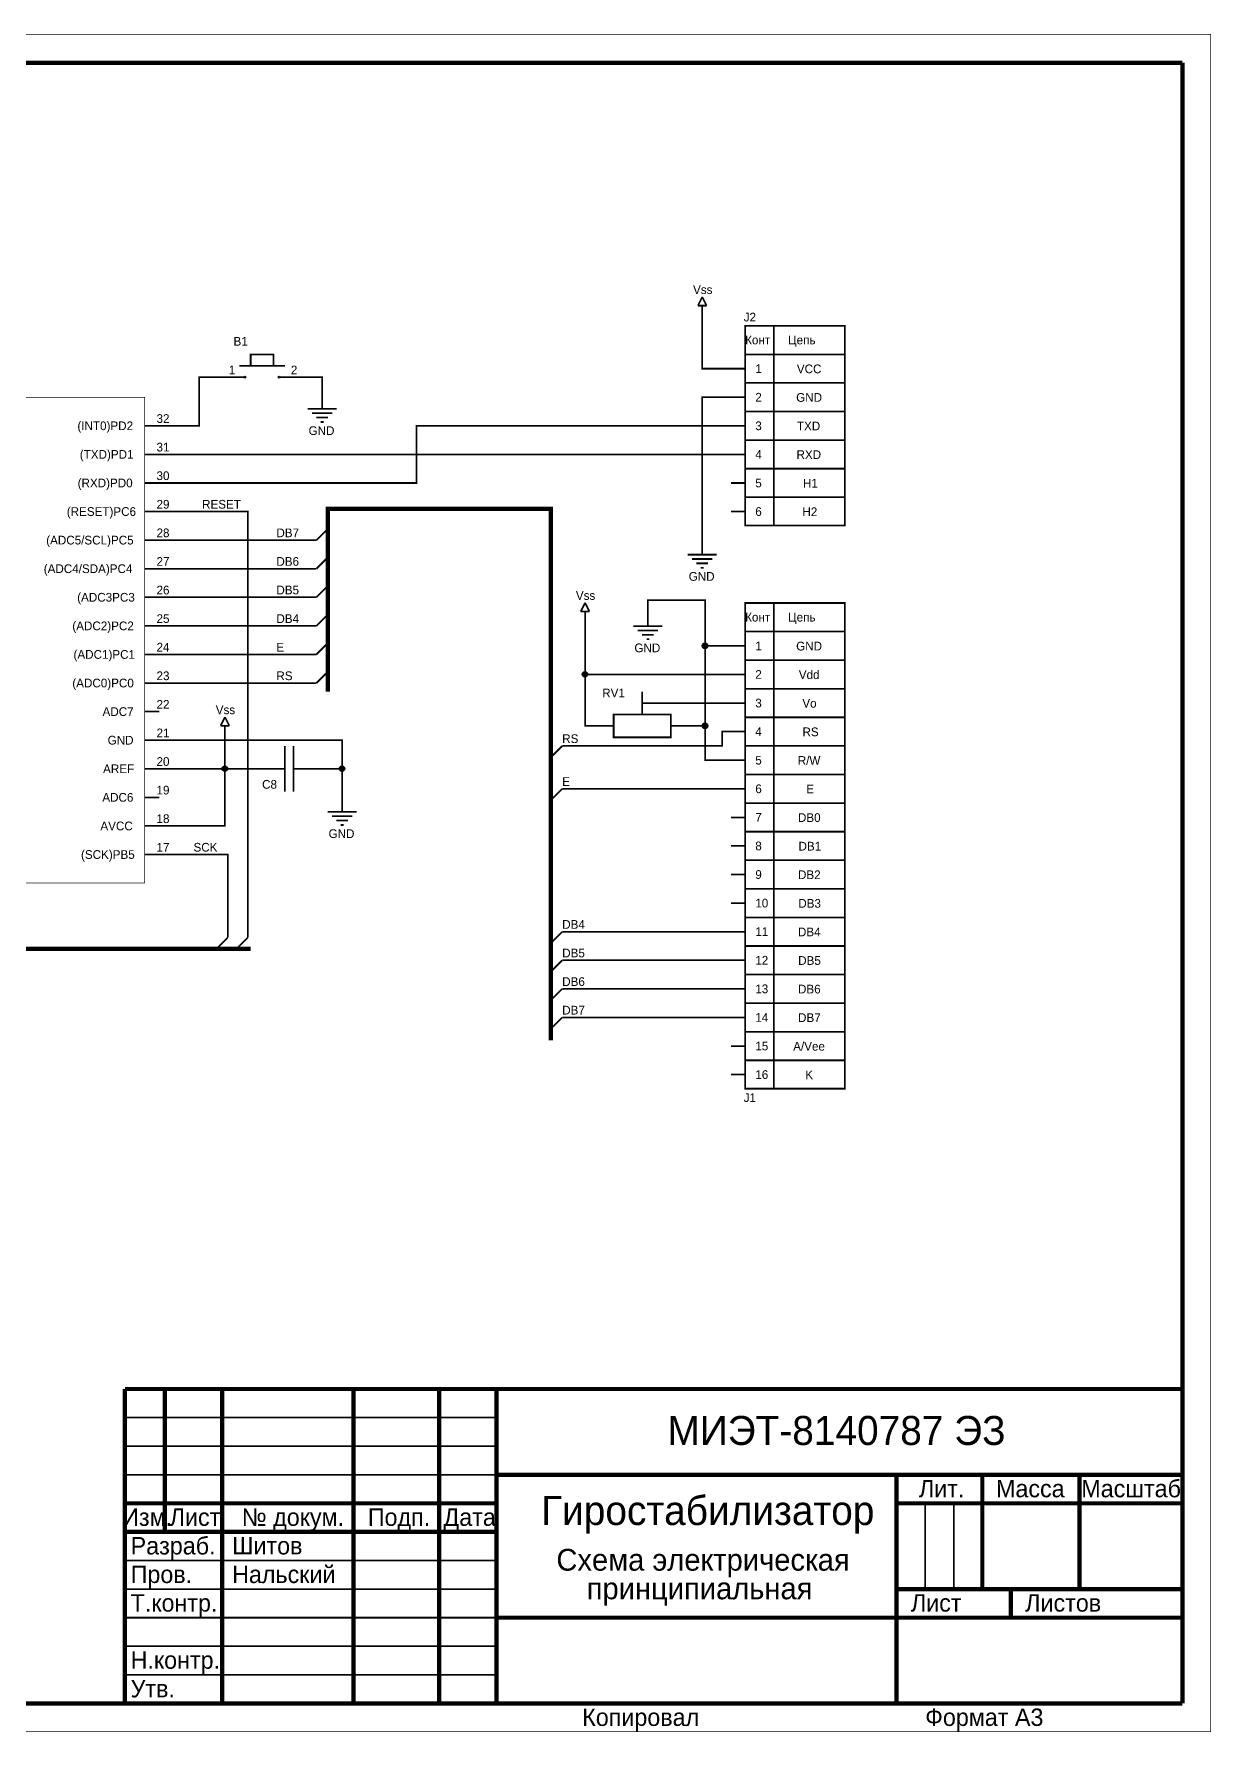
# Model space of a CAD drawing. Header units: millimetres. Extents: x 0 to 420, y 0 to 297.
# Drawn here: x 214.1 to 420, y 0 to 297 of the extents above; entities that cross this region are included whole.
import ezdxf

# ---------------------------------------------------------------- set-up
doc = ezdxf.new("R2010")
doc.units = ezdxf.units.MM
doc.layers.add('Sheet', color=255, linetype='Continuous')

msp = doc.modelspace()

# ---------------------------------------------------------------- linework, layer by layer
at = {"layer": 'Sheet'}
for points, const_width in [([(0, 297), (419.96, 297), (419.96, 0.04), (0, 0.04), (0, 297)], 0.0991), ([(20, 292), (415, 292)], 0.749), ([(415, 292), (415, 5)], 0.749), ([(331, 251.04), (330.24, 249.52)], 0.3), ([(330.24, 249.52), (331.76, 249.52)], 0.3), ([(331, 251.04), (331.76, 249.52)], 0.3), ([(331, 248.5), (331, 249.52)], 0.3), ([(331, 248.5), (331, 238.5), (336, 238.5)], 0.3), ([(338.5, 246), (355.96, 246), (355.96, 211.04), (338.5, 211.04), (338.5, 246)], 0.3), ([(343.5, 246), (343.5, 211)], 0.3), ([(252, 239), (252, 241), (256, 241), (256, 239)], 0.3), ([(338.5, 241), (356, 241)], 0.3), ([(250, 239), (258, 239)], 0.3), ([(338.5, 238.5), (336, 238.5)], 0.3), ([(236, 228.5), (243, 228.5), (243, 237), (248, 237)], 0.3), ([(251, 237), (248, 237)], 0.3), ([(257, 237), (260, 237)], 0.3), ([(260, 237), (264.5, 237), (264.5, 234)], 0.3), ([(338.5, 236), (356, 236)], 0.3), ([(183.5, 233.5), (233.46, 233.5), (233.46, 148.54), (183.5, 148.54), (183.5, 233.5)], 0.0991), ([(264.5, 234), (264.5, 231.46)], 0.3), ([(331, 208.5), (331, 233.5), (336, 233.5)], 0.3), ([(338.5, 233.5), (336, 233.5)], 0.3), ([(261.96, 231.46), (267.04, 231.46)], 0.3), ([(262.72, 230.7), (266.28, 230.7)], 0.3), ([(263.48, 229.94), (265.52, 229.94)], 0.3), ([(264.25, 229.17), (264.75, 229.17)], 0.3), ([(338.5, 231), (356, 231)], 0.3), ([(233.5, 228.5), (236, 228.5)], 0.3), ([(336, 228.5), (336, 228.5), (281, 228.5), (281, 218.5), (236, 218.5)], 0.3), ([(338.5, 228.5), (336, 228.5)], 0.3), ([(338.5, 226), (356, 226)], 0.3), ([(233.5, 223.5), (236, 223.5)], 0.3), ([(236, 223.5), (336, 223.5), (336, 223.5)], 0.3), ([(338.5, 223.5), (336, 223.5)], 0.3), ([(338.5, 221), (356, 221)], 0.3), ([(233.5, 218.5), (236, 218.5)], 0.3), ([(338.5, 218.5), (336, 218.5)], 0.3), ([(304.5, 121), (304.5, 214), (265.5, 214), (265.5, 182)], 0.749), ([(338.5, 216), (356, 216)], 0.3), ([(233.5, 213.5), (236, 213.5)], 0.3), ([(251.5, 139), (251.5, 139), (251.5, 213.5), (251.5, 213.5), (236, 213.5)], 0.3), ([(338.5, 213.5), (336, 213.5)], 0.3), ([(233.5, 208.5), (236, 208.5)], 0.3), ([(236, 208.5), (263.5, 208.5), (263.5, 208.5)], 0.3), ([(263.5, 208.5), (265.5, 210.5)], 0.3), ([(331, 208.5), (331, 205.96)], 0.3), ([(263.5, 203.5), (265.5, 205.5)], 0.3), ([(328.46, 205.96), (333.54, 205.96)], 0.3), ([(329.22, 205.2), (332.78, 205.2)], 0.3), ([(233.5, 203.5), (236, 203.5)], 0.3), ([(236, 203.5), (263.5, 203.5), (263.5, 203.5)], 0.3), ([(329.98, 204.44), (332.02, 204.44)], 0.3), ([(330.75, 203.67), (331.25, 203.67)], 0.3), ([(263.5, 198.5), (265.5, 200.5)], 0.3), ([(233.5, 198.5), (236, 198.5)], 0.3), ([(236, 198.5), (263.5, 198.5)], 0.3), ([(310.5, 197.54), (309.74, 196.02)], 0.3), ([(309.74, 196.02), (311.26, 196.02)], 0.3), ([(310.5, 197.54), (311.26, 196.02)], 0.3), ([(310.5, 195), (310.5, 196.02)], 0.3), ([(321.5, 196), (321.5, 198), (331.5, 198), (331.5, 190)], 0.3), ([(321.5, 196), (321.5, 193.46)], 0.3), ([(338.5, 197.5), (355.96, 197.5), (355.96, 112.54), (338.5, 112.54), (338.5, 197.5)], 0.3), ([(343.5, 197.5), (343.5, 112.5)], 0.3), ([(233.5, 193.5), (236, 193.5)], 0.3), ([(263.5, 193.5), (236, 193.5)], 0.3), ([(263.5, 193.5), (265.5, 195.5)], 0.3), ([(313, 176), (310.5, 176), (310.5, 185), (310.5, 195)], 0.3), ([(318.96, 193.46), (324.04, 193.46)], 0.3), ([(263.5, 188.5), (265.5, 190.5)], 0.3), ([(319.72, 192.7), (323.28, 192.7)], 0.3), ([(320.48, 191.94), (322.52, 191.94)], 0.3), ([(321.25, 191.17), (321.75, 191.17)], 0.3), ([(336, 190), (331.5, 190), (331.5, 176), (331.5, 170), (336, 170)], 0.3), ([(338.5, 190), (336, 190)], 0.3), ([(338.5, 192.5), (356, 192.5)], 0.3), ([(233.5, 188.5), (236, 188.5)], 0.3), ([(236, 188.5), (263.5, 188.5)], 0.3), ([(338.5, 187.5), (356, 187.5)], 0.3), ([(263.5, 183.5), (265.5, 185.5)], 0.3), ([(336, 185), (310.5, 185), (310.5, 185)], 0.3), ([(338.5, 185), (336, 185)], 0.3), ([(233.5, 183.5), (236, 183.5)], 0.3), ([(236, 183.5), (263.5, 183.5)], 0.3), ([(320.5, 178), (320.5, 182)], 0.3), ([(338.5, 182.5), (356, 182.5)], 0.3), ([(233.5, 178.5), (236, 178.5)], 0.3), ([(320.5, 180), (325.5, 180)], 0.3), ([(325.5, 180), (328, 180)], 0.3), ([(328, 180), (336, 180), (336, 180)], 0.3), ([(338.5, 180), (336, 180)], 0.3), ([(247.5, 177.54), (246.74, 176.02)], 0.3), ([(246.74, 176.02), (248.26, 176.02)], 0.3), ([(247.5, 177.54), (248.26, 176.02)], 0.3), ([(247.5, 175), (247.5, 176.02)], 0.3), ([(306.5, 172.5), (334.5, 172.5), (334.5, 175), (334.5, 175), (336, 175)], 0.3), ([(315.5, 176), (313, 176)], 0.3), ([(315.5, 174), (315.5, 178), (325.5, 178), (325.5, 174), (315.5, 174)], 0.3), ([(325.5, 176), (328, 176)], 0.3), ([(328, 176), (331.5, 176)], 0.3), ([(338.5, 177.5), (356, 177.5)], 0.3), ([(233.5, 173.5), (236, 173.5)], 0.3), ([(268, 168.5), (268, 173.5), (236, 173.5)], 0.3), ([(247.5, 175), (247.5, 168.5)], 0.3), ([(258, 172.5), (258, 164.5)], 0.3), ([(259.5, 164.5), (259.5, 172.5)], 0.3), ([(304.5, 170.5), (306.5, 172.5)], 0.3), ([(338.5, 175), (336, 175)], 0.3), ([(338.5, 172.5), (356, 172.5)], 0.3), ([(338.5, 170), (336, 170)], 0.3), ([(233.5, 168.5), (236, 168.5)], 0.3), ([(236, 158.5), (247.5, 158.5), (247.5, 168.5)], 0.3), ([(236, 168.5), (243.5, 168.5), (243.5, 168.5), (247.5, 168.5), (255, 168.5)], 0.3), ([(258, 168.5), (255, 168.5)], 0.3), ([(259.5, 168.5), (262.5, 168.5)], 0.3), ([(259.5, 168.5), (260, 168.5)], 0.3), ([(262.5, 168.5), (268, 168.5), (268, 163.5)], 0.3), ([(338.5, 167.5), (356, 167.5)], 0.3), ([(233.5, 163.5), (236, 163.5)], 0.3), ([(268, 163.5), (268, 160.96)], 0.3), ([(304.5, 163), (306.5, 165)], 0.3), ([(306.5, 165), (336, 165)], 0.3), ([(338.5, 165), (336, 165)], 0.3), ([(265.46, 160.96), (270.54, 160.96)], 0.3), ([(338.5, 162.5), (356, 162.5)], 0.3), ([(233.5, 158.5), (236, 158.5)], 0.3), ([(266.22, 160.2), (269.78, 160.2)], 0.3), ([(266.98, 159.44), (269.02, 159.44)], 0.3), ([(267.75, 158.67), (268.25, 158.67)], 0.3), ([(338.5, 160), (336, 160)], 0.3), ([(338.5, 157.5), (356, 157.5)], 0.3), ([(338.5, 155), (336, 155)], 0.3), ([(233.5, 153.5), (236, 153.5)], 0.3), ([(236, 153.5), (248, 153.5), (248, 139)], 0.3), ([(338.5, 152.5), (356, 152.5)], 0.3), ([(338.5, 150), (336, 150)], 0.3), ([(338.5, 147.5), (356, 147.5)], 0.3), ([(338.5, 145), (336, 145)], 0.3), ([(338.5, 142.5), (356, 142.5)], 0.3), ([(304.5, 138), (306.5, 140)], 0.3), ([(306.5, 140), (336, 140)], 0.3), ([(338.5, 140), (336, 140)], 0.3), ([(116, 137), (252, 137)], 0.749), ([(246, 137), (248, 139)], 0.3), ([(249.5, 137), (251.5, 139)], 0.3), ([(338.5, 137.5), (356, 137.5)], 0.3), ([(304.5, 133), (306.5, 135)], 0.3), ([(336, 135), (306.5, 135)], 0.3), ([(338.5, 135), (336, 135)], 0.3), ([(338.5, 132.5), (356, 132.5)], 0.3), ([(304.5, 128), (306.5, 130)], 0.3), ([(336, 130), (306.5, 130)], 0.3), ([(338.5, 130), (336, 130)], 0.3), ([(304.5, 123), (306.5, 125)], 0.3), ([(336, 125), (306.5, 125)], 0.3), ([(338.5, 125), (336, 125)], 0.3), ([(338.5, 127.5), (356, 127.5)], 0.3), ([(338.5, 122.5), (356, 122.5)], 0.3), ([(338.5, 120), (336, 120)], 0.3), ([(338.5, 117.5), (356, 117.5)], 0.3), ([(338.5, 115), (336, 115)], 0.3), ([(415, 60), (230, 60)], 0.749), ([(230, 5), (230, 60)], 0.749), ([(237, 60), (237, 35)], 0.749), ([(247, 5), (247, 60)], 0.749), ([(270, 60), (270, 5)], 0.749), ([(285, 5), (285, 60)], 0.749), ([(295, 60), (295, 5)], 0.749), ([(295, 55), (230, 55)], 0.3), ([(230, 50), (295, 50)], 0.3), ([(295, 45), (230, 45)], 0.3), ([(295, 45), (415, 45)], 0.749), ([(365, 45), (365, 5)], 0.749), ([(380, 25), (380, 45)], 0.749), ([(397, 45), (397, 25)], 0.749), ([(295, 40), (230, 40)], 0.749), ([(415, 40), (365, 40)], 0.749), ([(370, 25), (370, 40)], 0.3), ([(375, 40), (375, 25)], 0.3), ([(230, 35), (295, 35)], 0.749), ([(230, 30), (295, 30)], 0.3), ([(295, 25), (230, 25)], 0.3), ([(365, 25), (415, 25)], 0.749), ([(385, 25), (385, 20)], 0.749), ([(230, 20), (295, 20)], 0.3), ([(415, 20), (295, 20)], 0.749), ([(295, 15), (230, 15)], 0.3), ([(230, 10), (295, 10)], 0.3), ([(415, 5), (8, 5)], 0.749)]:
    msp.add_lwpolyline(points, dxfattribs=dict(at, const_width=const_width))
at = {"layer": 'Sheet', "const_width": 0.508}
for points in [[(331.25, 190, 1), (331.75, 190, 1)], [(310.25, 185, 1), (310.75, 185, 1)], [(331.25, 176, 1), (331.75, 176, 1)], [(247.25, 168.5, 1), (247.75, 168.5, 1)], [(267.75, 168.5, 1), (268.25, 168.5, 1)]]:
    msp.add_lwpolyline(points, format="xyb", close=True, dxfattribs=at)
at = {"layer": 'Sheet'}
for centre, major_axis, ratio in [((250.98, 237.02), (0.179, 0), 0.999915), ((256.98, 237.02), (0.179, 0), 0.999915), ((331.48, 190.02), (0.487, 0), 0.999937), ((331.48, 190.02), (0.487, 0), 0.999937), ((331.48, 190.02), (0.487, 0), 0.999937), ((331.48, 190.02), (0.487, 0), 0.999937), ((310.48, 185.02), (0.487, 0), 0.999937), ((310.48, 185.02), (0.487, 0), 0.999937), ((310.48, 185.02), (0.487, 0), 0.999937), ((310.48, 185.02), (0.487, 0), 0.999937), ((331.48, 176.02), (0.487, 0), 0.999937), ((331.48, 176.02), (0.487, 0), 0.999937), ((331.48, 176.02), (0.487, 0), 0.999937), ((331.48, 176.02), (0.487, 0), 0.999937), ((247.48, 168.52), (0.487, 0), 0.999937), ((247.48, 168.52), (0.487, 0), 0.999937), ((247.48, 168.52), (0.487, 0), 0.999937), ((247.48, 168.52), (0.487, 0), 0.999937), ((247.48, 168.52), (0.487, 0), 0.999937), ((247.48, 168.52), (0.487, 0), 0.999937), ((267.98, 168.52), (0.487, 0), 0.999937), ((267.98, 168.52), (0.487, 0), 0.999937), ((267.98, 168.52), (0.487, 0), 0.999937), ((267.98, 168.52), (0.487, 0), 0.999937)]:
    msp.add_ellipse(centre, major_axis=major_axis, ratio=ratio, dxfattribs=at)

# ---------------------------------------------------------------- texts
for s, height, p in [('Vss', 1.524, (329.39, 251.55)), ('J2', 1.524, (338.25, 246.76)), ('B1', 1.524, (249, 242.51)), ('Конт', 1.524, (338.5, 242.76)), ('Цепь', 1.524, (346, 242.76)), ('1', 1.52, (248.16, 237.51)), ('2', 1.52, (259.03, 237.51)), ('1', 1.52, (340.28, 237.74)), ('VCC', 1.524, (347.55, 237.7)), ('2', 1.52, (340.28, 232.74)), ('GND', 1.524, (347.43, 232.7)), ('(INT0)PD2', 1.524, (221.69, 227.74)), ('32', 1.524, (235.53, 229.01)), ('3', 1.52, (340.28, 227.74)), ('TXD', 1.524, (347.56, 227.7)), ('GND', 1.524, (262.13, 226.89)), ('(TXD)PD1', 1.524, (222.11, 222.74)), ('31', 1.524, (235.53, 224.01)), ('4', 1.52, (340.28, 222.74)), ('RXD', 1.524, (347.49, 222.7)), ('30', 1.524, (235.53, 219.01)), ('(RXD)PD0', 1.524, (221.73, 217.74)), ('5', 1.52, (340.28, 217.74)), ('H1', 1.524, (348.61, 217.7)), ('(RESET)PC6', 1.524, (219.83, 212.74)), ('29', 1.524, (235.53, 214.01)), ('RESET', 1.524, (243.5, 214.01)), ('6', 1.52, (340.28, 212.74)), ('H2', 1.524, (348.52, 212.7)), ('(ADC5/SCL)PC5', 1.524, (216.23, 207.74)), ('28', 1.524, (235.53, 209.01)), ('DB7', 1.524, (256.5, 209.01)), ('27', 1.524, (235.53, 204.01)), ('DB6', 1.524, (256.5, 204.01)), ('(ADC4/SDA)PC4', 1.524, (215.8, 202.74)), ('GND', 1.524, (328.63, 201.39)), ('(ADC3PC3', 1.524, (221.65, 197.74)), ('26', 1.524, (235.53, 199.01)), ('DB5', 1.524, (256.5, 199.01)), ('Vss', 1.524, (308.89, 198.05)), ('(ADC2)PC2', 1.524, (220.8, 192.74)), ('25', 1.524, (235.53, 194.01)), ('DB4', 1.524, (256.5, 194.01)), ('Конт', 1.524, (338.5, 194.26)), ('Цепь', 1.524, (346, 194.26)), ('24', 1.524, (235.53, 189.01)), ('E', 1.52, (256.5, 189.01)), ('GND', 1.524, (319.13, 188.89)), ('1', 1.52, (340.28, 189.24)), ('GND', 1.524, (347.43, 189.2)), ('(ADC1)PC1', 1.524, (221.01, 187.74)), ('(ADC0)PC0', 1.524, (220.8, 182.74)), ('23', 1.524, (235.53, 184.01)), ('RS', 1.524, (256.5, 184.01)), ('2', 1.52, (340.28, 184.24)), ('Vdd', 1.524, (347.89, 184.2)), ('RV1', 1.524, (313.5, 181.01)), ('ADC7', 1.524, (226.09, 177.74)), ('22', 1.524, (235.53, 179.01)), ('Vss', 1.524, (245.89, 178.05)), ('3', 1.52, (340.28, 179.24)), ('Vo', 1.524, (348.51, 179.2)), ('21', 1.524, (235.53, 174.01)), ('4', 1.52, (340.28, 174.24)), ('RS', 1.524, (348.53, 174.2)), ('GND', 1.524, (226.98, 172.74)), ('RS', 1.524, (306.5, 173.01)), ('20', 1.524, (235.53, 169.01)), ('5', 1.52, (340.28, 169.24)), ('R/W', 1.524, (347.71, 169.2)), ('AREF', 1.524, (226.18, 167.74)), ('C8', 1.524, (254, 165.01)), ('E', 1.52, (306.5, 165.51)), ('ADC6', 1.524, (226.05, 162.74)), ('19', 1.524, (235.53, 164.01)), ('6', 1.52, (340.28, 164.24)), ('E', 1.52, (349.19, 164.2)), ('18', 1.524, (235.53, 159.01)), ('7', 1.52, (340.28, 159.24)), ('DB0', 1.524, (347.74, 159.2)), ('AVCC', 1.524, (225.71, 157.74)), ('GND', 1.524, (265.63, 156.39)), ('17', 1.524, (235.53, 154.01)), ('SCK', 1.524, (242, 154.01)), ('8', 1.52, (340.28, 154.24)), ('DB1', 1.524, (347.84, 154.2)), ('(SCK)PB5', 1.524, (222.32, 152.74)), ('9', 1.52, (340.28, 149.24)), ('DB2', 1.524, (347.75, 149.2)), ('10', 1.524, (340.28, 144.24)), ('DB3', 1.524, (347.8, 144.2)), ('DB4', 1.524, (306.5, 140.51)), ('11', 1.524, (340.28, 139.24)), ('DB4', 1.524, (347.74, 139.2)), ('DB5', 1.524, (306.5, 135.51)), ('12', 1.524, (340.28, 134.24)), ('DB5', 1.524, (347.78, 134.2)), ('DB6', 1.524, (306.5, 130.51)), ('13', 1.524, (340.28, 129.24)), ('DB6', 1.524, (347.75, 129.2)), ('DB7', 1.524, (306.5, 125.51)), ('14', 1.524, (340.28, 124.24)), ('DB7', 1.524, (347.76, 124.2)), ('15', 1.524, (340.28, 119.24)), ('A/Vee', 1.524, (346.91, 119.2)), ('16', 1.524, (340.28, 114.24)), ('K', 1.52, (349.03, 114.2)), ('J1', 1.524, (338.25, 110.21)), ('МИЭТ-8140787 ЭЗ', 5.08, (324.91, 50.21)), ('Гиростабилизатор', 5.08, (302.8, 36.21)), ('Лит.', 3.048, (368.9, 41.06)), ('Масса', 3.048, (382.39, 41.06)), ('Масштаб', 3.048, (397.31, 41.06)), ('Изм.', 3.048, (229.52, 36.06)), ('Лист', 3.048, (237.83, 36.06)), ('№ докум.', 3.048, (250.43, 36.06)), ('Подп.', 3.048, (272.49, 36.06)), ('Дата', 3.048, (285.73, 36.06)), ('Разраб.', 3.048, (231, 31.06)), ('Шитов', 3.048, (248.75, 31.06)), ('Схема электрическая', 3.81, (305.48, 28.22)), ('Пров.', 3.048, (231, 26.06)), ('Нальский', 3.048, (248.75, 26.06)), ('Т.контр.', 3.048, (231, 21.06)), ('принципиальная', 3.81, (310.79, 23.22)), ('Лист', 3.048, (367.5, 21.06)), ('Листов', 3.048, (387.5, 21.06)), ('Н.контр.', 3.048, (231, 11.06)), ('Утв.', 3.048, (231, 6.06)), ('Копировал', 3.048, (310, 1.06)), ('Формат А3', 3.048, (370, 1.06))]:
    msp.add_text(s, height=height, dxfattribs=at).set_placement(p)

doc.saveas('drawing.dxf')
